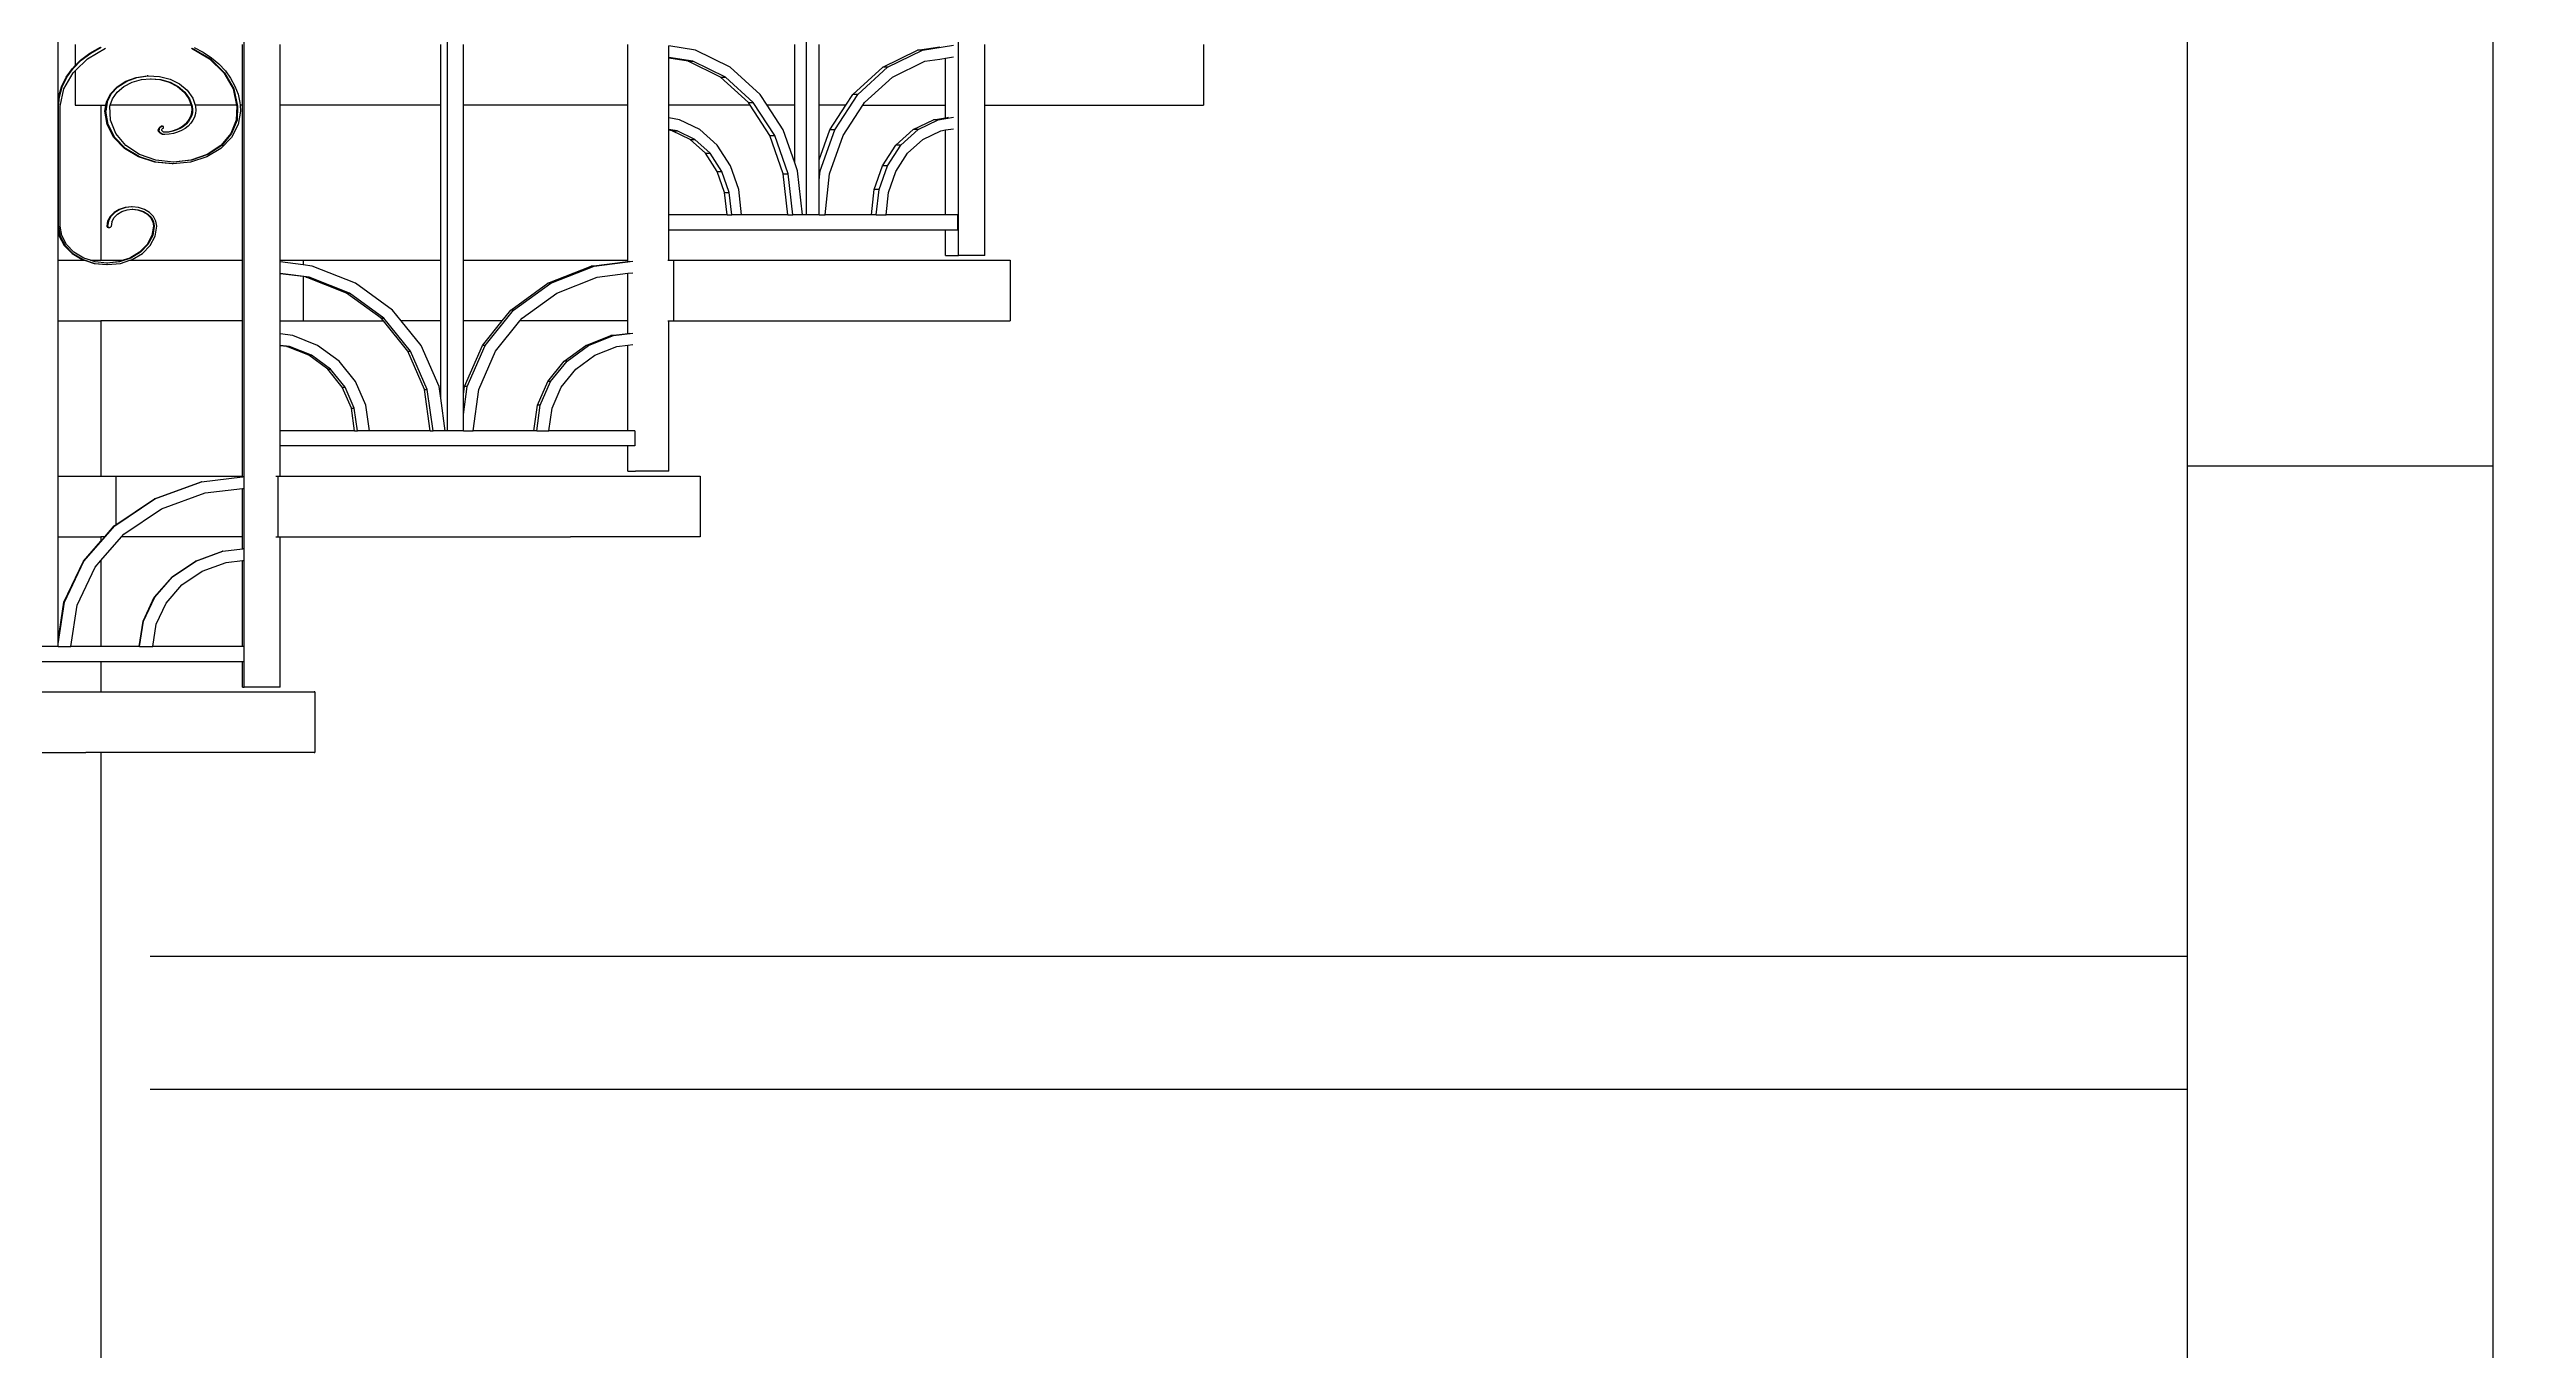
# Model space of a CAD drawing. Header units: millimetres. Extents: x 173236 to 801264, y -94969 to 615039.
# Drawn here: x 550183 to 552044, y -3039 to -2061 of the extents above; entities that cross this region are included whole.
import ezdxf

# ---------------------------------------------------------------- set-up
doc = ezdxf.new("R2010")
doc.units = ezdxf.units.MM
doc.header["$MEASUREMENT"] = 0
doc.header["$PDMODE"] = 2
for name, color, linetype in [('VOX-A-ANNO-DIMS', 160, 'Continuous'), ('VOX-A-COLUMN-SECT', 210, 'Continuous'), ('VOX-A-ELEV-4-FAR', 137, 'Continuous'), ('VOX-A-STAIRS-STEPS', 140, 'Continuous'), ('VOX-A-WALL-PATT', 233, 'Continuous')]:
    doc.layers.add(name, color=color, linetype=linetype)
doc.layers.add('VOX-A-WALL-SECT', color=1, linetype='Continuous', lineweight=30)
doc.styles.add('1.5 mm Rotis Annotative', font='', dxfattribs={"height": 1.5})
doc.styles.get('1.5 mm Rotis Annotative').set_extended_font_data('Rotis Sans Serif')
doc.dimstyles.new('1.5 mm Rotis Annotative', dxfattribs={"dimtxt": 1.5, "dimasz": 1, "dimexe": 1.5, "dimexo": 0, "dimgap": 1, "dimtad": 1, "dimdec": 0, "dimrnd": 5, "dimzin": 0, "dimdsep": 46, "dimtxsty": '1.5 mm Rotis Annotative', "dimblk": 'ARCHTICK', "dimcen": 0.09, "dimdle": 1, "dimadec": 0, "dimazin": 0, "dimtfac": 1, "dimtdec": 0, "dimtofl": 0, "dimtmove": 1, "dimatfit": 3, "dimfxl": 2, "dimfxlon": 1, "dimtolj": 1, "dimtzin": 0, "dimarcsym": 0})

# ---------------------------------------------------------------- blocks, each defined once
blk = doc.blocks.new('SS')
at = {"layer": 'VOX-A-WALL-PATT'}
for p, q in [((291639.5, -1001.5), (291639.5, -24.1)), ((292163.6, -1318.1), (292163.6, -338.4)), ((291751.1, -971.7), (291751.1, -664.6)), ((292300.1, -888), (292300.1, -796.3)), ((292014.5, -1130), (292014.5, -822.2)), ((291459.6, -846.7), (291459.6, -891.2)), ((291620.1, -891.2), (291620.1, -846.7)), ((291665.9, -850.9), (291643.1, -847.3)), ((291669.5, -850.9), (291653.2, -848.4)), ((291691.5, -863.4), (291665.9, -850.9)), ((291665.9, -850.9), (291669.5, -850.9)), ((291695, -863.4), (291669.5, -850.9)), ((291741.6, -891.2), (291741.6, -846.7)), ((291759.6, -891.2), (291759.6, -846.7)), ((291806.9, -863.4), (291832.5, -850.9)), ((291832.5, -850.9), (291852.1, -847.8)), ((291852.1, -856.3), (291852.1, -847.8)), ((291882, -891.2), (291882, -846.7)), ((292002.7, -891.2), (292002.7, -846.7)), ((292019.4, -891.2), (292019.4, -846.7)), ((292137.2, -891.2), (292137.2, -846.7)), ((292164.8, -891.2), (292164.8, -846.7)), ((292193.6, -852.3), (292187.6, -856.4)), ((292201.7, -849.5), (292188.4, -857.3)), ((292202.3, -849.5), (292189, -857.3)), ((292200.2, -848.8), (292193.6, -852.3)), ((292278.6, -857.3), (292265.3, -849.5)), ((292276.2, -853.1), (292268.4, -848.7)), ((292276.8, -853.1), (292269.1, -848.7)), ((292283.1, -858.3), (292276.2, -853.1)), ((292283.7, -858.3), (292276.8, -853.1)), ((292287.5, -846.7), (292287.5, -862.1)), ((291648.9, -856.7), (291643.1, -855.8)), ((291648.9, -891.2), (291648.9, -856.7)), ((291651.7, -857.1), (291648.9, -856.7)), ((291653.2, -857.4), (291651.7, -857.1)), ((291664.1, -859), (291653.2, -857.4)), ((291687.9, -870.7), (291664.1, -859)), ((291708.4, -889.2), (291687.9, -870.7)), ((291713.4, -883.3), (291691.5, -863.4)), ((291691.5, -863.4), (291695, -863.4)), ((291717, -883.3), (291695, -863.4)), ((291785, -883.3), (291806.9, -863.4)), ((291790, -889.2), (291810.5, -870.7)), ((291793.6, -889.2), (291814.1, -870.7)), ((291810.5, -870.7), (291834.3, -859)), ((291814.1, -870.7), (291810.5, -870.7)), ((291814.1, -870.7), (291837.9, -859)), ((291834.3, -859), (291852.1, -856.3)), ((291837.9, -859), (291834.3, -859)), ((291837.9, -859), (291852.1, -856.8)), ((291852.1, -856.8), (291852.1, -856.3)), ((291852.1, -891.2), (291852.1, -856.8)), ((292173.5, -871.4), (292170.4, -877.2)), ((292178, -867.4), (292171.1, -879.2)), ((292178.6, -867.4), (292171.7, -879.2)), ((292177.4, -866), (292173.5, -871.4)), ((292182.1, -860.9), (292177.4, -866)), ((292188.4, -857.3), (292178, -867.4)), ((292189, -857.3), (292178.6, -867.4)), ((292187.6, -856.4), (292182.1, -860.9)), ((292218, -872.1), (292211, -875.6)), ((292225.8, -870.1), (292218, -872.1)), ((292231.9, -871.8), (292224.7, -872.4)), ((292232.2, -871.8), (292225.4, -872.4)), ((292234.1, -869.6), (292225.8, -870.1)), ((292232.2, -871.8), (292231.9, -871.8)), ((292239, -872.4), (292232.2, -871.8)), ((292242.3, -870.9), (292234.1, -869.6)), ((292234.1, -869.6), (292234.7, -869.6)), ((292242.9, -870.9), (292234.7, -869.6)), ((292249.8, -873.6), (292242.3, -870.9)), ((292250.4, -873.6), (292242.9, -870.9)), ((292287.5, -865.9), (292278.6, -857.3)), ((292289, -864.2), (292283.1, -858.3)), ((292287.5, -862.1), (292283.7, -858.3)), ((292289.6, -864.2), (292287.5, -862.1)), ((292287.5, -865.9), (292287.5, -891.2)), ((292289, -867.4), (292287.5, -865.9)), ((292293.7, -870.7), (292289, -864.2)), ((292295.8, -879.2), (292289, -867.4)), ((292294.3, -870.7), (292289.6, -864.2)), ((292297.1, -877.7), (292293.7, -870.7)), ((292297.7, -877.7), (292294.3, -870.7)), ((291709.7, -891.2), (291708.4, -889.2)), ((291730.3, -909.2), (291713.4, -883.3)), ((291713.4, -883.3), (291717, -883.3)), ((291722.2, -891.2), (291717, -883.3)), ((291774.3, -913.4), (291790, -889.2)), ((291779.8, -891.2), (291785, -883.3)), ((291793.6, -889.2), (291790, -889.2)), ((291792.3, -891.2), (291793.6, -889.2)), ((292166.8, -889.3), (292166.6, -891.2)), ((292168.1, -883.1), (292166.8, -889.3)), ((292170.4, -877.2), (292168.1, -883.1)), ((292171.1, -879.2), (292168.4, -892)), ((292171.7, -879.2), (292169.1, -891.2)), ((292201.3, -886), (292199.6, -891.2)), ((292205.3, -880.3), (292201.3, -886)), ((292203.6, -886.6), (292201.7, -892)), ((292204.2, -886.6), (292202.5, -891.2)), ((292207.1, -881.6), (292203.6, -886.6)), ((292207.7, -881.6), (292204.2, -886.6)), ((292211, -875.6), (292205.3, -880.3)), ((292212, -877.5), (292207.1, -881.6)), ((292212.6, -877.5), (292207.7, -881.6)), ((292218, -874.4), (292212, -877.5)), ((292218.6, -874.4), (292212.6, -877.5)), ((292224.7, -872.4), (292218, -874.4)), ((292225.4, -872.4), (292218.6, -874.4)), ((292245.8, -874.4), (292239, -872.4)), ((292251.8, -877.5), (292245.8, -874.4)), ((292256.2, -877.8), (292249.8, -873.6)), ((292256.8, -877.8), (292250.4, -873.6)), ((292256.7, -881.6), (292251.8, -877.5)), ((292261.1, -883), (292256.2, -877.8)), ((292260.2, -886.6), (292256.7, -881.6)), ((292261.7, -883), (292256.8, -877.8)), ((292261.8, -891.2), (292260.2, -886.6)), ((292264.1, -889.1), (292261.1, -883)), ((292264.7, -889.1), (292261.7, -883)), ((292264.1, -889.1), (292265.2, -895.5)), ((292265.1, -891.2), (292264.7, -889.1)), ((292298.6, -892), (292295.8, -879.2)), ((292299.2, -885), (292297.1, -877.7)), ((292299.8, -885), (292297.7, -877.7)), ((292299.9, -892.5), (292299.2, -885)), ((292300.1, -888), (292299.8, -885)), ((292300.1, -892.5), (292300.1, -888)), ((291500.4, -891.2), (291459.6, -891.2)), ((291523.8, -891.2), (291500.4, -891.2)), ((291582.5, -891.2), (291523.8, -891.2)), ((291615.4, -891.2), (291582.5, -891.2)), ((291617, -891.2), (291615.4, -891.2)), ((291620.1, -891.2), (291617, -891.2)), ((291620.1, -1001.5), (291620.1, -891.2)), ((291654.4, -901.9), (291643.1, -900.1)), ((291648.9, -909.4), (291643.1, -908.5)), ((291648.9, -900.5), (291646.7, -900.1)), ((291651.7, -891.2), (291648.9, -891.2)), ((291648.9, -900.5), (291648.9, -891.2)), ((291657.9, -901.9), (291648.9, -900.5)), ((291653.2, -891.2), (291651.7, -891.2)), ((291709.7, -891.2), (291653.2, -891.2)), ((291669.1, -909.1), (291654.4, -901.9)), ((291654.4, -901.9), (291657.9, -901.9)), ((291672.7, -909.1), (291657.9, -901.9)), ((291724.1, -913.4), (291709.7, -891.2)), ((291722.2, -891.2), (291741.6, -891.2)), ((291733.8, -909.2), (291722.2, -891.2)), ((291741.6, -931.4), (291741.6, -891.2)), ((291759.6, -891.2), (291779.8, -891.2)), ((291759.6, -933.4), (291759.6, -891.2)), ((291768.1, -909.2), (291779.8, -891.2)), ((291777.9, -913.4), (291792.3, -891.2)), ((291792.3, -891.2), (291852.1, -891.2)), ((291829.3, -909.1), (291844.1, -901.9)), ((291844.1, -901.9), (291852.1, -900.6)), ((291852.1, -900.6), (291852.1, -891.2)), ((291852.1, -909), (291852.1, -900.6)), ((291882, -1005), (291882, -891.2)), ((291882, -891.2), (292002.7, -891.2)), ((292002.7, -1005), (292002.7, -891.2)), ((292019.4, -891.2), (292137.2, -891.2)), ((292019.4, -1005), (292019.4, -891.2)), ((292137.2, -1005), (292137.2, -891.2)), ((292164.8, -891.2), (292166.6, -891.2)), ((292164.8, -1005), (292164.8, -891.2)), ((292166.6, -891.2), (292166.3, -895.5)), ((292166.3, -895.5), (292168, -905.5)), ((292168, -905.5), (292172.9, -914.9)), ((292168.4, -892), (292168.8, -902.3)), ((292168.4, -892), (292169, -892)), ((292168.8, -902.3), (292172.8, -912.1)), ((292169.1, -891.2), (292169, -892)), ((292169, -892), (292169.4, -902.3)), ((292169.1, -891.2), (292199.6, -891.2)), ((292169.4, -902.3), (292173.4, -912.1)), ((292199.3, -892.3), (292199.1, -894.9)), ((292199.1, -894.9), (292199.4, -897.4)), ((292199.6, -891.2), (292199.3, -892.3)), ((292199.4, -897.4), (292200.1, -899.9)), ((292200.1, -899.9), (292201.2, -902.2)), ((292201.2, -902.2), (292202.8, -904.5)), ((292201.7, -892), (292201.4, -894.3)), ((292201.4, -894.3), (292201.6, -896.6)), ((292201.6, -896.6), (292202.1, -898.9)), ((292201.7, -892), (292202.3, -892)), ((292202.3, -892), (292202, -894.3)), ((292202, -894.3), (292202.2, -896.6)), ((292202.1, -898.9), (292203.1, -901.1)), ((292202.2, -896.6), (292202.7, -898.9)), ((292202.5, -891.2), (292202.3, -892)), ((292202.5, -891.2), (292261.8, -891.2)), ((292202.7, -898.9), (292203.7, -901.1)), ((292202.8, -904.5), (292204.8, -906.5)), ((292203.1, -901.1), (292204.5, -903.2)), ((292203.7, -901.1), (292205.1, -903.2)), ((292204.5, -903.2), (292206.2, -905.1)), ((292204.8, -906.5), (292207, -908.3)), ((292205.1, -903.2), (292206.8, -905.1)), ((292206.2, -905.1), (292208.2, -906.8)), ((292206.8, -905.1), (292208.8, -906.8)), ((292207, -908.3), (292209.6, -909.8)), ((292208.2, -906.8), (292210.6, -908.2)), ((292208.8, -906.8), (292211.2, -908.2)), ((292210.6, -908.2), (292213.1, -909.4)), ((292211.2, -908.2), (292213.7, -909.4)), ((292222.7, -907.3), (292222.8, -907.1)), ((292222.7, -907.5), (292222.7, -907.3)), ((292222.7, -907.7), (292222.7, -907.5)), ((292222.8, -907.8), (292222.7, -907.7)), ((292222.8, -907.1), (292222.9, -906.9)), ((292222.9, -908), (292222.8, -907.8)), ((292222.9, -906.9), (292223.2, -906.8)), ((292223.1, -908.1), (292222.9, -908)), ((292223.4, -908.2), (292223.1, -908.1)), ((292223.2, -906.8), (292223.4, -906.7)), ((292223.4, -906.7), (292223.6, -906.7)), ((292223.7, -908.6), (292223.4, -908.2)), ((292223.6, -906.7), (292223.9, -906.7)), ((292223.9, -909), (292223.7, -908.6)), ((292224.7, -907.2), (292223.9, -906.7)), ((292223.9, -906.7), (292224, -906.7)), ((292224, -906.7), (292224.2, -906.7)), ((292224.2, -906.7), (292224.5, -906.7)), ((292225.3, -907.2), (292224.5, -906.7)), ((292225.4, -907.9), (292224.7, -907.2)), ((292226, -907.9), (292225.3, -907.2)), ((292225.8, -908.7), (292225.4, -907.9)), ((292225.9, -909.5), (292225.8, -908.7)), ((292226.4, -908.7), (292226, -907.9)), ((292226.6, -909.5), (292226.4, -908.7)), ((292257.7, -912.1), (292261.7, -902.3)), ((292258.5, -914.9), (292263.5, -905.5)), ((292259.2, -914.9), (292264.1, -905.5)), ((292261.7, -902.3), (292262.1, -892)), ((292262.1, -892), (292261.8, -891.2)), ((292263.5, -905.5), (292265.2, -895.5)), ((292264.1, -905.5), (292265.8, -895.5)), ((292265.8, -895.5), (292265.1, -891.2)), ((292268.8, -891.2), (292265.1, -891.2)), ((292265.2, -895.5), (292265.8, -895.5)), ((292268.8, -891.2), (292268.8, -1005)), ((292287.5, -891.2), (292268.8, -891.2)), ((292287.6, -891.2), (292287.5, -891.2)), ((292298.6, -979.9), (292298.6, -892)), ((292299.9, -892.5), (292300.1, -892.5)), ((292299.9, -979.9), (292299.9, -892.5)), ((292300.1, -979.9), (292300.1, -892.5)), ((291648.9, -971.7), (291648.9, -909.4)), ((291652.5, -910), (291648.9, -909.4)), ((291665.6, -916.4), (291652.5, -910)), ((291676.8, -926.5), (291665.6, -916.4)), ((291681.8, -920.6), (291669.1, -909.1)), ((291669.1, -909.1), (291672.7, -909.1)), ((291685.4, -920.6), (291672.7, -909.1)), ((291685.4, -939.8), (291676.8, -926.5)), ((291691.6, -935.6), (291681.8, -920.6)), ((291681.8, -920.6), (291685.4, -920.6)), ((291695.1, -935.6), (291685.4, -920.6)), ((291734, -941.5), (291724.1, -913.4)), ((291740.9, -939.4), (291730.3, -909.2)), ((291730.3, -909.2), (291733.8, -909.2)), ((291741.6, -931.4), (291733.8, -909.2)), ((291759.6, -933.4), (291768.1, -909.2)), ((291764.4, -941.5), (291774.3, -913.4)), ((291768, -941.5), (291777.9, -913.4)), ((291777.9, -913.4), (291774.3, -913.4)), ((291806.8, -935.6), (291816.6, -920.6)), ((291813, -939.8), (291821.6, -926.5)), ((291816.6, -920.6), (291829.3, -909.1)), ((291816.6, -939.8), (291825.2, -926.5)), ((291821.6, -926.5), (291832.8, -916.4)), ((291825.2, -926.5), (291821.6, -926.5)), ((291825.2, -926.5), (291836.4, -916.4)), ((291832.8, -916.4), (291845.9, -910)), ((291836.4, -916.4), (291832.8, -916.4)), ((291836.4, -916.4), (291849.5, -910)), ((291845.9, -910), (291852.1, -909)), ((291849.5, -910), (291845.9, -910)), ((291849.5, -910), (291852.1, -909.6)), ((291852.1, -909.6), (291852.1, -909)), ((291852.1, -971.7), (291852.1, -909.6)), ((292172.8, -912.1), (292180.1, -920.7)), ((292172.9, -914.9), (292180.8, -922.9)), ((292173.4, -912.1), (292180.7, -920.7)), ((292180.1, -920.7), (292190.2, -927.3)), ((292180.7, -920.7), (292190.8, -927.3)), ((292180.8, -922.9), (292191, -929.1)), ((292209.6, -909.8), (292212.4, -911)), ((292212.4, -911), (292215.5, -911.9)), ((292213.1, -909.4), (292215.9, -910.3)), ((292213.7, -909.4), (292216.5, -910.3)), ((292215.5, -911.9), (292218.6, -912.5)), ((292215.9, -910.3), (292218.8, -910.9)), ((292216.5, -910.3), (292219.4, -910.9)), ((292218.6, -912.5), (292221.8, -912.7)), ((292218.8, -910.9), (292221.7, -911.1)), ((292219.4, -910.9), (292222, -911.1)), ((292221.7, -911.1), (292222, -911.1)), ((292221.8, -912.7), (292222.1, -912.7)), ((292222, -911.1), (292222.3, -911.1)), ((292222.1, -912.7), (292222.9, -912.6)), ((292222.1, -912.7), (292222.4, -912.7)), ((292222.3, -911.1), (292222.8, -910.9)), ((292222.4, -912.7), (292223.5, -912.6)), ((292222.8, -910.9), (292223.3, -910.6)), ((292222.9, -912.6), (292223.9, -912.3)), ((292223.3, -910.6), (292223.6, -910.3)), ((292223.5, -912.6), (292224.5, -912.3)), ((292223.6, -910.3), (292223.9, -909.9)), ((292224, -909.4), (292223.9, -909)), ((292223.9, -909.9), (292224, -909.4)), ((292223.9, -912.3), (292224.7, -911.8)), ((292224.5, -912.3), (292225.3, -911.8)), ((292224.7, -911.8), (292225.4, -911.1)), ((292225.3, -911.8), (292226, -911.1)), ((292225.4, -911.1), (292225.8, -910.4)), ((292225.8, -910.4), (292225.9, -909.5)), ((292226, -911.1), (292226.4, -910.4)), ((292226.4, -910.4), (292226.6, -909.5)), ((292240.3, -927.3), (292250.3, -920.7)), ((292240.5, -929.1), (292250.7, -922.9)), ((292241.1, -929.1), (292251.3, -922.9)), ((292250.3, -920.7), (292257.7, -912.1)), ((292250.7, -922.9), (292258.5, -914.9)), ((292251.3, -922.9), (292259.2, -914.9)), ((291690.8, -955.2), (291685.4, -939.8)), ((291697.7, -953), (291691.6, -935.6)), ((291691.6, -935.6), (291695.1, -935.6)), ((291701.3, -953), (291695.1, -935.6)), ((291737.3, -971.7), (291734, -941.5)), ((291741.6, -946.2), (291740.9, -939.4)), ((291740.9, -939.4), (291741.6, -939.4)), ((291741.6, -939.4), (291741.6, -931.4)), ((291741.6, -946.2), (291741.6, -939.4)), ((291753.9, -971.7), (291757.5, -939.4)), ((291757.5, -939.4), (291759.6, -933.4)), ((291761.1, -971.7), (291764.4, -941.5)), ((291768, -941.5), (291764.4, -941.5)), ((291764.6, -971.7), (291768, -941.5)), ((291800.7, -953), (291806.8, -935.6)), ((291807.6, -955.2), (291813, -939.8)), ((291811.2, -955.2), (291816.6, -939.8)), ((291816.6, -939.8), (291813, -939.8)), ((292190.2, -927.3), (292202.2, -931.5)), ((292190.8, -927.3), (292202.8, -931.5)), ((292191, -929.1), (292203, -932.9)), ((292202.2, -931.5), (292215.2, -932.9)), ((292202.8, -931.5), (292215.5, -932.9)), ((292203, -932.9), (292215.7, -934.2)), ((292215.2, -932.9), (292215.5, -932.9)), ((292215.5, -932.9), (292228.3, -931.5)), ((292215.7, -934.2), (292228.5, -932.9)), ((292215.7, -934.2), (292216.4, -934.2)), ((292216.4, -934.2), (292229.1, -932.9)), ((292228.3, -931.5), (292240.3, -927.3)), ((292228.5, -932.9), (292240.5, -929.1)), ((292229.1, -932.9), (292241.1, -929.1)), ((291692.6, -971.7), (291690.8, -955.2)), ((291699.8, -971.7), (291697.7, -953)), ((291697.7, -953), (291701.3, -953)), ((291703.3, -971.7), (291701.3, -953)), ((291741.6, -971.7), (291741.6, -946.2)), ((291798.6, -971.7), (291800.7, -953)), ((291805.8, -971.7), (291807.6, -955.2)), ((291811.2, -955.2), (291807.6, -955.2)), ((291809.3, -971.7), (291811.2, -955.2)), ((291640.3, -971.7), (291640.3, -982.9)), ((291640.3, -971.7), (291648.9, -971.7)), ((291648.9, -971.7), (291692.6, -971.7)), ((291699.8, -971.7), (291692.6, -971.7)), ((291699.8, -971.7), (291703.3, -971.7)), ((291703.3, -971.7), (291737.3, -971.7)), ((291741.6, -971.7), (291737.3, -971.7)), ((291741.6, -971.7), (291751.1, -971.7)), ((291751.1, -971.7), (291753.9, -971.7)), ((291753.9, -971.7), (291761.1, -971.7)), ((291764.6, -971.7), (291761.1, -971.7)), ((291764.6, -971.7), (291798.6, -971.7)), ((291798.6, -971.7), (291805.8, -971.7)), ((291809.3, -971.7), (291805.8, -971.7)), ((291809.3, -971.7), (291852.1, -971.7)), ((291852.1, -982.9), (291852.1, -971.7)), ((292227.7, -979.9), (292228.3, -976.3)), ((292228.9, -987.3), (292227.7, -979.9)), ((292228.3, -976.3), (292230.1, -972.9)), ((292230.1, -976.7), (292229.6, -979.9)), ((292229.6, -979.9), (292230.2, -979.9)), ((292229.6, -979.9), (292230.7, -986.9)), ((292230.1, -972.9), (292233, -969.9)), ((292231.7, -973.7), (292230.1, -976.7)), ((292230.7, -976.7), (292230.2, -979.9)), ((292230.2, -979.9), (292231.3, -986.9)), ((292232.3, -973.7), (292230.7, -976.7)), ((292234.2, -971.2), (292231.7, -973.7)), ((292234.8, -971.2), (292232.3, -973.7)), ((292233, -969.9), (292236.7, -967.7)), ((292237.5, -969.2), (292234.2, -971.2)), ((292238.1, -969.2), (292234.8, -971.2)), ((292236.7, -967.7), (292241.1, -966.3)), ((292241.3, -968), (292237.5, -969.2)), ((292241.9, -968), (292238.1, -969.2)), ((292241.1, -966.3), (292245.7, -965.8)), ((292245.4, -967.5), (292241.3, -968)), ((292245.7, -967.6), (292241.9, -968)), ((292245.7, -967.6), (292245.4, -967.5)), ((292245.7, -965.8), (292250.4, -966.3)), ((292245.7, -965.8), (292246.3, -965.8)), ((292249.5, -968), (292245.7, -967.6)), ((292246.3, -965.8), (292251, -966.3)), ((292253.3, -969.2), (292249.5, -968)), ((292250.4, -966.3), (292254.8, -967.7)), ((292251, -966.3), (292255.4, -967.7)), ((292256.6, -971.2), (292253.3, -969.2)), ((292254.8, -967.7), (292258.5, -969.9)), ((292255.4, -967.7), (292259.1, -969.9)), ((292259.1, -973.7), (292256.6, -971.2)), ((292258.5, -969.9), (292261.4, -972.9)), ((292259.1, -969.9), (292262, -972.9)), ((292260.7, -976.7), (292259.1, -973.7)), ((292260.7, -976.7), (292261.3, -980.2)), ((292261.4, -980.4), (292261.3, -980.2)), ((292261.4, -972.9), (292263.2, -976.3)), ((292261.6, -980.7), (292261.4, -980.4)), ((292261.9, -980.8), (292261.6, -980.7)), ((292262.2, -980.9), (292261.9, -980.8)), ((292262, -972.9), (292263.8, -976.3)), ((292262.5, -980.9), (292262.2, -980.9)), ((292262.8, -980.9), (292262.5, -980.9)), ((292263.1, -980.8), (292262.8, -980.9)), ((292262.8, -980.9), (292263.1, -980.9)), ((292263.4, -980.7), (292263.1, -980.8)), ((292263.4, -980.9), (292263.1, -980.9)), ((292263.2, -976.3), (292263.8, -979.9)), ((292263.6, -980.4), (292263.4, -980.7)), ((292263.8, -980.8), (292263.4, -980.9)), ((292263.7, -980.2), (292263.6, -980.4)), ((292263.8, -979.9), (292263.7, -980.2)), ((292263.8, -976.3), (292264.4, -979.9)), ((292263.8, -979.9), (292264.4, -979.9)), ((292264, -980.7), (292263.8, -980.8)), ((292264.2, -980.4), (292264, -980.7)), ((292264.4, -980.2), (292264.2, -980.4)), ((292264.4, -979.9), (292264.4, -980.2)), ((292297.4, -986.9), (292298.6, -979.9)), ((292299.9, -979.9), (292298.7, -987.3)), ((292299.9, -979.9), (292300.1, -979.9)), ((292300.1, -982.4), (292300.1, -979.9)), ((291640.3, -982.9), (291648.9, -982.9)), ((291648.9, -1001.5), (291648.9, -982.9)), ((291648.9, -982.9), (291852.1, -982.9)), ((291852.1, -1005), (291852.1, -982.9)), ((292232.5, -994.1), (292228.9, -987.3)), ((292230.7, -986.9), (292234.2, -993.5)), ((292231.3, -986.9), (292234.8, -993.5)), ((292238.3, -999.9), (292232.5, -994.1)), ((292234.2, -993.5), (292239.7, -999.1)), ((292234.8, -993.5), (292240.3, -999.1)), ((292239.7, -999.1), (292246.8, -1003.4)), ((292240.3, -999.1), (292247.4, -1003.4)), ((292281.3, -1003.4), (292288.5, -999.1)), ((292288.5, -999.1), (292294, -993.5)), ((292295, -994.1), (292289.3, -999.9)), ((292295.7, -994.1), (292289.9, -999.9)), ((292294, -993.5), (292297.4, -986.9)), ((292298.7, -987.3), (292295, -994.1)), ((292299.3, -987.3), (292295.7, -994.1)), ((292300.1, -982.4), (292299.3, -987.3)), ((292300.1, -1005), (292300.1, -982.4)), ((291673.3, -1005), (291601.5, -1005)), ((291601.5, -1005), (291601.5, -1049.5)), ((291620.1, -1001.5), (291639.5, -1001.5)), ((291648.9, -1001.5), (291639.5, -1001.5)), ((291713.8, -1005), (291673.3, -1005)), ((291799.1, -1005), (291713.8, -1005)), ((291847, -1005), (291799.1, -1005)), ((291848.5, -1005), (291847, -1005)), ((291848.5, -1005), (291848.5, -1049.5)), ((291852.1, -1005), (291848.5, -1005)), ((291852.7, -1005), (291852.1, -1005)), ((291906.9, -1009.2), (291878.5, -1005.6)), ((291882, -1014.5), (291878.5, -1014.1)), ((291882, -1005.8), (291880.7, -1005.6)), ((292002.7, -1005), (291882, -1005)), ((291882, -1005.8), (291882, -1005)), ((291908.9, -1009.2), (291882, -1005.8)), ((291882, -1049.5), (291882, -1014.5)), ((291904.6, -1017.3), (291882, -1014.5)), ((291934.2, -1029), (291904.6, -1017.3)), ((291938.6, -1021.7), (291906.9, -1009.2)), ((291906.9, -1009.2), (291908.9, -1009.2)), ((291940.7, -1021.7), (291908.9, -1009.2)), ((292002.7, -1049.5), (292002.7, -1005)), ((292120.3, -1005), (292019.4, -1005)), ((292019.4, -1049.5), (292019.4, -1005)), ((292081.9, -1021.7), (292113.7, -1009.2)), ((292086.4, -1029), (292116, -1017.3)), ((292088.4, -1029), (292118, -1017.3)), ((292113.7, -1009.2), (292120.3, -1008.3)), ((292116, -1017.3), (292137.2, -1014.7)), ((292118, -1017.3), (292116, -1017.3)), ((292118, -1017.3), (292120.3, -1017)), ((292137.2, -1005), (292120.3, -1005)), ((292120.3, -1005), (292120.3, -1008.3)), ((292120.3, -1008.3), (292137.2, -1006.2)), ((292120.3, -1017), (292137.2, -1014.9)), ((292120.3, -1017), (292120.3, -1049.5)), ((292137.2, -1006.2), (292137.2, -1005)), ((292137.2, -1014.7), (292137.2, -1006.2)), ((292137.2, -1014.9), (292137.2, -1014.7)), ((292137.2, -1049.5), (292137.2, -1014.9)), ((292247.4, -1005), (292164.8, -1005)), ((292164.8, -1049.5), (292164.8, -1005)), ((292245.7, -1004.4), (292238.3, -999.9)), ((292247.4, -1005), (292245.7, -1004.4)), ((292246.8, -1003.4), (292255.1, -1006.1)), ((292247.4, -1003.4), (292252.4, -1005)), ((292254.4, -1007.3), (292247.4, -1005)), ((292252.4, -1005), (292255.8, -1006.1)), ((292268.8, -1005), (292252.4, -1005)), ((292263.8, -1008.2), (292254.4, -1007.3)), ((292255.1, -1006.1), (292264.1, -1007)), ((292255.8, -1006.1), (292264.4, -1007)), ((292273.1, -1007.3), (292263.8, -1008.2)), ((292263.8, -1008.2), (292264.4, -1008.2)), ((292264.1, -1007), (292264.4, -1007)), ((292264.4, -1007), (292273, -1006.1)), ((292273.7, -1007.3), (292264.4, -1008.2)), ((292276.3, -1005), (292268.8, -1005)), ((292273, -1006.1), (292276.3, -1005)), ((292281.8, -1004.4), (292273.1, -1007.3)), ((292280.7, -1005), (292273.7, -1007.3)), ((292276.3, -1005), (292281.3, -1003.4)), ((292282.4, -1004.4), (292280.7, -1005)), ((292300.1, -1005), (292280.7, -1005)), ((292289.3, -999.9), (292281.8, -1004.4)), ((292289.9, -999.9), (292282.4, -1004.4)), ((292300.1, -1049.5), (292300.1, -1005)), ((291959.6, -1047.5), (291934.2, -1029)), ((291965.9, -1041.6), (291938.6, -1021.7)), ((291938.6, -1021.7), (291940.7, -1021.7)), ((291967.9, -1041.6), (291940.7, -1021.7)), ((292054.7, -1041.6), (292081.9, -1021.7)), ((292061, -1047.5), (292086.4, -1029)), ((292063, -1047.5), (292088.4, -1029)), ((292088.4, -1029), (292086.4, -1029)), ((291673.3, -1049.5), (291601.5, -1049.5)), ((291713.8, -1049.5), (291673.3, -1049.5)), ((291799.1, -1049.5), (291713.8, -1049.5)), ((291847, -1049.5), (291799.1, -1049.5)), ((291848.5, -1049.5), (291847, -1049.5)), ((291852.1, -1049.5), (291848.5, -1049.5)), ((291852.1, -1159.8), (291852.1, -1049.5)), ((291852.7, -1049.5), (291852.1, -1049.5)), ((291882, -1049.5), (291961.2, -1049.5)), ((291882, -1058.6), (291882, -1049.5)), ((291961.2, -1049.5), (291959.6, -1047.5)), ((291979.1, -1071.7), (291961.2, -1049.5)), ((291986.8, -1067.5), (291965.9, -1041.6)), ((291965.9, -1041.6), (291967.9, -1041.6)), ((291974.3, -1049.5), (291967.9, -1041.6)), ((291988.8, -1067.5), (291974.3, -1049.5)), ((291974.3, -1049.5), (292002.7, -1049.5)), ((292002.7, -1103.2), (292002.7, -1049.5)), ((292019.4, -1049.5), (292048.3, -1049.5)), ((292019.4, -1106.2), (292019.4, -1049.5)), ((292033.8, -1067.5), (292048.3, -1049.5)), ((292041.5, -1071.7), (292061, -1047.5)), ((292043.5, -1071.7), (292061.4, -1049.5)), ((292048.3, -1049.5), (292054.7, -1041.6)), ((292063, -1047.5), (292061, -1047.5)), ((292061.4, -1049.5), (292063, -1047.5)), ((292120.3, -1049.5), (292061.4, -1049.5)), ((292137.2, -1049.5), (292120.3, -1049.5)), ((292137.2, -1059), (292137.2, -1049.5)), ((292164.8, -1049.5), (292268.8, -1049.5)), ((292164.8, -1163.3), (292164.8, -1049.5)), ((292268.8, -1049.5), (292268.8, -1163.3)), ((292300.1, -1049.5), (292268.8, -1049.5)), ((292300.1, -1163.3), (292300.1, -1049.5)), ((291892.5, -1060.1), (291878.5, -1058.4)), ((291882, -1067.3), (291878.5, -1066.8)), ((291882, -1058.6), (291880.7, -1058.4)), ((291894.6, -1060.1), (291882, -1058.6)), ((291882, -1130), (291882, -1067.3)), ((291890.2, -1068.3), (291882, -1067.3)), ((291906.4, -1074.7), (291890.2, -1068.3)), ((291910.9, -1067.4), (291892.5, -1060.1)), ((291892.5, -1060.1), (291894.6, -1060.1)), ((291912.9, -1067.4), (291894.6, -1060.1)), ((291926.6, -1078.9), (291910.9, -1067.4)), ((291910.9, -1067.4), (291912.9, -1067.4)), ((291928.7, -1078.9), (291912.9, -1067.4)), ((291991.3, -1099.8), (291979.1, -1071.7)), ((291999.9, -1097.6), (291986.8, -1067.5)), ((291986.8, -1067.5), (291988.8, -1067.5)), ((292002, -1097.6), (291988.8, -1067.5)), ((292020.6, -1097.6), (292033.8, -1067.5)), ((292029.2, -1099.8), (292041.5, -1071.7)), ((292031.3, -1099.8), (292043.5, -1071.7)), ((292043.5, -1071.7), (292041.5, -1071.7)), ((292093.9, -1078.9), (292109.7, -1067.4)), ((292109.7, -1067.4), (292128, -1060.1)), ((292114.1, -1074.7), (292130.3, -1068.3)), ((292116.2, -1074.7), (292132.4, -1068.3)), ((292128, -1060.1), (292137.2, -1059)), ((292130.3, -1068.3), (292137.2, -1067.4)), ((292132.4, -1068.3), (292130.3, -1068.3)), ((292132.4, -1068.3), (292137.2, -1067.7)), ((292137.2, -1067.4), (292137.2, -1059)), ((292137.2, -1067.7), (292137.2, -1067.4)), ((292137.2, -1130), (292137.2, -1067.7)), ((291920.3, -1084.8), (291906.4, -1074.7)), ((291931, -1098.1), (291920.3, -1084.8)), ((291938.7, -1093.8), (291926.6, -1078.9)), ((291926.6, -1078.9), (291928.7, -1078.9)), ((291940.8, -1093.8), (291928.7, -1078.9)), ((292081.8, -1093.8), (292093.9, -1078.9)), ((292089.5, -1098.1), (292100.2, -1084.8)), ((292091.6, -1098.1), (292102.3, -1084.8)), ((292100.2, -1084.8), (292114.1, -1074.7)), ((292102.3, -1084.8), (292100.2, -1084.8)), ((292102.3, -1084.8), (292116.2, -1074.7)), ((292116.2, -1074.7), (292114.1, -1074.7)), ((291937.7, -1113.5), (291931, -1098.1)), ((291946.3, -1111.3), (291938.7, -1093.8)), ((291938.7, -1093.8), (291940.8, -1093.8)), ((291948.4, -1111.3), (291940.8, -1093.8)), ((291995.5, -1130), (291991.3, -1099.8)), ((292002.7, -1118.1), (291999.9, -1097.6)), ((291999.9, -1097.6), (292002, -1097.6)), ((292002.7, -1103.2), (292002, -1097.6)), ((292002.7, -1118.1), (292002.7, -1103.2)), ((292016.1, -1130), (292019.4, -1106.2)), ((292019.4, -1106.2), (292020.6, -1097.6)), ((292025, -1130), (292029.2, -1099.8)), ((292027.1, -1130), (292031.3, -1099.8)), ((292031.3, -1099.8), (292029.2, -1099.8)), ((292074.2, -1111.3), (292081.8, -1093.8)), ((292082.8, -1113.5), (292089.5, -1098.1)), ((292084.9, -1113.5), (292091.6, -1098.1)), ((292091.6, -1098.1), (292089.5, -1098.1)), ((291940, -1130), (291937.7, -1113.5)), ((291948.9, -1130), (291946.3, -1111.3)), ((291946.3, -1111.3), (291948.4, -1111.3)), ((291951, -1130), (291948.4, -1111.3)), ((292002.7, -1130), (292002.7, -1118.1)), ((292071.6, -1130), (292074.2, -1111.3)), ((292080.5, -1130), (292082.8, -1113.5)), ((292082.6, -1130), (292084.9, -1113.5)), ((292084.9, -1113.5), (292082.8, -1113.5)), ((291876.9, -1130), (291876.9, -1141.2)), ((291876.9, -1130), (291882, -1130)), ((291876.9, -1141.2), (291882, -1141.2)), ((291882, -1130), (291940, -1130)), ((291882, -1159.8), (291882, -1141.2)), ((291882, -1141.2), (292137.2, -1141.2)), ((291948.9, -1130), (291940, -1130)), ((291948.9, -1130), (291951, -1130)), ((291951, -1130), (291995.5, -1130)), ((292002.7, -1130), (291995.5, -1130)), ((292002.7, -1130), (292014.5, -1130)), ((292014.5, -1130), (292016.1, -1130)), ((292016.1, -1130), (292025, -1130)), ((292027.1, -1130), (292025, -1130)), ((292027.1, -1130), (292071.6, -1130)), ((292071.6, -1130), (292080.5, -1130)), ((292082.6, -1130), (292080.5, -1130)), ((292082.6, -1130), (292137.2, -1130)), ((292137.2, -1141.2), (292137.2, -1130)), ((292137.2, -1163.3), (292137.2, -1141.2)), ((291852.1, -1159.8), (291876.4, -1159.8)), ((291882, -1159.8), (291876.4, -1159.8)), ((291828.9, -1163.3), (291829.1, -1163.3)), ((291828.9, -1163.3), (291828.9, -1207.8)), ((291924.1, -1163.3), (291829.1, -1163.3)), ((291977.3, -1163.3), (291924.1, -1163.3)), ((292079.9, -1163.3), (291977.3, -1163.3)), ((292137.2, -1163.3), (292079.9, -1163.3)), ((292137.5, -1163.3), (292137.2, -1163.3)), ((292138.9, -1163.3), (292137.5, -1163.3)), ((292140.4, -1163.3), (292138.9, -1163.3)), ((292138.9, -1163.3), (292138.9, -1207.8)), ((292164.1, -1163.9), (292164.6, -1163.9)), ((292164.8, -1172.5), (292164.1, -1172.4)), ((292164.8, -1163.9), (292164.6, -1163.9)), ((292257.7, -1163.3), (292164.8, -1163.3)), ((292164.8, -1163.9), (292164.8, -1163.3)), ((292194.8, -1167.5), (292164.8, -1163.9)), ((292164.8, -1207.8), (292164.8, -1172.5)), ((292192.3, -1175.6), (292164.8, -1172.5)), ((292224.3, -1187.3), (292192.3, -1175.6)), ((292229.1, -1180), (292194.8, -1167.5)), ((292194.8, -1167.5), (292195.1, -1167.5)), ((292229.5, -1180), (292195.1, -1167.5)), ((292258.6, -1199.9), (292229.1, -1180)), ((292229.1, -1180), (292229.5, -1180)), ((292257.7, -1199), (292229.5, -1180)), ((292257.7, -1163.3), (292257.7, -1199)), ((292268.8, -1163.3), (292257.7, -1163.3)), ((292300.1, -1163.3), (292268.8, -1163.3)), ((292300.1, -1207.8), (292300.1, -1163.3)), ((292251.8, -1205.8), (292224.3, -1187.3)), ((292259, -1199.9), (292257.7, -1199)), ((291829.1, -1207.8), (291828.9, -1207.8)), ((291829.1, -1207.8), (291924.1, -1207.8)), ((291977.3, -1207.8), (291924.1, -1207.8)), ((292079.9, -1207.8), (291977.3, -1207.8)), ((292137.2, -1207.8), (292079.9, -1207.8)), ((292137.2, -1318.1), (292137.2, -1207.8)), ((292137.5, -1207.8), (292137.2, -1207.8)), ((292138.9, -1207.8), (292137.5, -1207.8)), ((292140.4, -1207.8), (292138.9, -1207.8)), ((292164.1, -1216.7), (292164.6, -1216.7)), ((292164.8, -1216.7), (292164.6, -1216.7)), ((292164.8, -1207.8), (292253.5, -1207.8)), ((292164.8, -1216.7), (292164.8, -1207.8)), ((292179.2, -1218.4), (292164.8, -1216.7)), ((292253.5, -1207.8), (292251.8, -1205.8)), ((292268.8, -1225.2), (292253.5, -1207.8)), ((292281.3, -1225.8), (292258.6, -1199.9)), ((292258.6, -1199.9), (292259, -1199.9)), ((292265.9, -1207.8), (292259, -1199.9)), ((292265.9, -1207.8), (292268.8, -1207.8)), ((292268.8, -1211), (292265.9, -1207.8)), ((292268.8, -1207.8), (292268.8, -1211)), ((292300.1, -1207.8), (292268.8, -1207.8)), ((292281.6, -1225.8), (292268.8, -1211)), ((292300.1, -1284), (292300.1, -1207.8)), ((292164.8, -1225.2), (292164.1, -1225.1)), ((292164.8, -1288.3), (292164.8, -1225.2)), ((292176.7, -1226.6), (292164.8, -1225.2)), ((292194.3, -1233), (292176.7, -1226.6)), ((292199.1, -1225.7), (292179.2, -1218.4)), ((292179.2, -1218.4), (292179.6, -1218.4)), ((292199.4, -1225.7), (292179.6, -1218.4)), ((292209.3, -1243.1), (292194.3, -1233)), ((292216.1, -1237.2), (292199.1, -1225.7)), ((292199.1, -1225.7), (292199.4, -1225.7)), ((292216.5, -1237.2), (292199.4, -1225.7)), ((292268.8, -1225.2), (292268.8, -1288.3)), ((292272.9, -1230), (292268.8, -1225.2)), ((292286.2, -1258.1), (292272.9, -1230)), ((292295.5, -1255.9), (292281.3, -1225.8)), ((292281.3, -1225.8), (292281.6, -1225.8)), ((292295.9, -1255.9), (292281.6, -1225.8)), ((292220.9, -1256.4), (292209.3, -1243.1)), ((292229.2, -1252.1), (292216.1, -1237.2)), ((292216.1, -1237.2), (292216.5, -1237.2)), ((292229.6, -1252.1), (292216.5, -1237.2)), ((292237.5, -1269.6), (292229.2, -1252.1)), ((292229.2, -1252.1), (292229.6, -1252.1)), ((292237.8, -1269.6), (292229.6, -1252.1)), ((292228.2, -1271.8), (292220.9, -1256.4)), ((292230.7, -1288.3), (292228.2, -1271.8)), ((292240.3, -1288.3), (292237.5, -1269.6)), ((292237.5, -1269.6), (292237.8, -1269.6)), ((292240.6, -1288.3), (292237.8, -1269.6)), ((292290.7, -1288.3), (292286.2, -1258.1)), ((292300.1, -1286.4), (292295.5, -1255.9)), ((292295.5, -1255.9), (292295.9, -1255.9)), ((292300.1, -1284), (292295.9, -1255.9)), ((292163.9, -1288.3), (292163.9, -1299.5)), ((292163.9, -1288.3), (292164.8, -1288.3)), ((292164.8, -1288.3), (292230.7, -1288.3)), ((292240.3, -1288.3), (292230.7, -1288.3)), ((292240.3, -1288.3), (292240.6, -1288.3)), ((292240.6, -1288.3), (292268.8, -1288.3)), ((292268.8, -1288.3), (292290.7, -1288.3)), ((292300.1, -1288.3), (292290.7, -1288.3)), ((292300.1, -1286.4), (292300.1, -1284)), ((292300.1, -1288.3), (292300.1, -1286.4)), ((292300.1, -1288.3), (292312.8, -1288.3)), ((292163.9, -1299.5), (292164.8, -1299.5)), ((292164.8, -1318.1), (292164.8, -1299.5)), ((292164.8, -1299.5), (292268.8, -1299.5)), ((292268.8, -1299.5), (292268.8, -1321.6)), ((292268.8, -1299.5), (292445.4, -1299.5)), ((292111.8, -1321.6), (292112.3, -1321.6)), ((292111.8, -1321.6), (292111.8, -1366.1)), ((292219.9, -1321.6), (292112.3, -1321.6)), ((292137.2, -1318.1), (292163.6, -1318.1)), ((292164.8, -1318.1), (292163.6, -1318.1)), ((292268.8, -1321.6), (292219.9, -1321.6)), ((292279.8, -1321.6), (292268.8, -1321.6)), ((292388.2, -1321.6), (292279.8, -1321.6)), ((292112.3, -1366.1), (292111.8, -1366.1)), ((292112.3, -1366.1), (292219.9, -1366.1)), ((292219.9, -1366.1), (292268.8, -1366.1)), ((292268.8, -1366.1), (292279.8, -1366.1)), ((292268.8, -1366.1), (292268.8, -1945.4)), ((292388.2, -1366.1), (292279.8, -1366.1))]:
    blk.add_line(p, q, dxfattribs=at)
blk = doc.blocks.new('_ArchTick')
at = {"color": 0, "linetype": 'ByBlock', "const_width": 0.15}
blk.add_lwpolyline([(-0.5, -0.5), (0.5, 0.5)], dxfattribs=at)
blk = doc.blocks.new('*D661')
at = {"layer": 'Defpoints', "color": 0, "transparency": 16777216}
for p in [(537437.7, -1723.8), (553696, -1723.8), (547999.4, -4473.8)]:
    blk.add_point(p, dxfattribs=at)
at = {"layer": 'VOX-A-ANNO-DIMS', "color": 0, "lineweight": -2, "transparency": 16777216}
for p, q in [((537437.7, -4573.8), (537437.7, -1623.8)), ((537637.7, -1723.8), (537287.7, -1723.8)), ((537637.7, -4473.8), (537287.7, -4473.8))]:
    blk.add_line(p, q, dxfattribs=at)
at = {"layer": 'VOX-A-ANNO-DIMS', "color": 0, "lineweight": -2, "transparency": 16777216, "xscale": 100, "yscale": 100, "zscale": 100}
for p, rotation in [((537437.7, -1723.8), 90), ((537437.7, -4473.8), 270)]:
    blk.add_blockref('_ArchTick', p, dxfattribs=dict(at, rotation=rotation))
at = {"layer": 'VOX-A-ANNO-DIMS', "color": 0, "transparency": 16777216, "insert": (537261.5, -3098.8), "char_height": 150, "attachment_point": 5, "rotation": 90, "style": '1.5 mm Rotis Annotative'}
blk.add_mtext('\\A1;2750', dxfattribs=at)
blk = doc.blocks.new('*D665')
at = {"layer": 'Defpoints', "color": 0, "transparency": 16777216}
for p in [(641539.2, 61543.3), (642299.9, 61543.3), (642299.9, 61417.9), (536630.7, -523.8), (560469.1, -523.8), (547516.9, -20473.8)]:
    blk.add_point(p, dxfattribs=at)
at = {"layer": 'VOX-A-ANNO-DIMS', "color": 0, "lineweight": -2, "transparency": 16777216}
for p, q in [((641539.2, 61543.3), (641539.2, 61267.9)), ((642299.9, 61543.3), (642299.9, 61267.9)), ((641439.2, 61417.9), (642399.9, 61417.9)), ((536630.7, -20573.8), (536630.7, -423.8)), ((536830.7, -523.8), (536480.7, -523.8)), ((536830.7, -20473.8), (536480.7, -20473.8))]:
    blk.add_line(p, q, dxfattribs=at)
at = {"layer": 'VOX-A-ANNO-DIMS', "color": 0, "lineweight": -2, "transparency": 16777216, "xscale": 100, "yscale": 100, "zscale": 100}
for p, rotation in [((641539.2, 61417.9), 180), ((536630.7, -523.8), 90), ((536630.7, -20473.8), 270)]:
    blk.add_blockref('_ArchTick', p, dxfattribs=dict(at, rotation=rotation))
blk.add_blockref('_ArchTick', (642299.9, 61417.9), dxfattribs=at)
at = {"layer": 'VOX-A-ANNO-DIMS', "color": 0, "transparency": 16777216, "insert": (641919.6, 61594.1), "char_height": 150, "attachment_point": 5, "style": '1.5 mm Rotis Annotative'}
blk.add_mtext('\\A1;760', dxfattribs=at)
at = {"layer": 'VOX-A-ANNO-DIMS', "color": 0, "transparency": 16777216, "insert": (536454.5, -10498.8), "char_height": 150, "attachment_point": 5, "rotation": 90, "style": '1.5 mm Rotis Annotative'}
blk.add_mtext('\\A1;19950', dxfattribs=at)

msp = doc.modelspace()

# ---------------------------------------------------------------- linework, layer by layer
at = {"layer": 'VOX-A-COLUMN-SECT'}
msp.add_lwpolyline([(551191.1, -1723.8), (551191.1, -1873.8), (551789.1, -1873.8), (551789.1, -2373.8), (552019.1, -2373.8), (552019.1, -1873.8), (554432.2, -1873.8), (554432.2, -2373.8), (554832.2, -2373.8), (554832.2, -1873.8), (558827.4, -1873.8), (558827.4, -2373.8), (559227.4, -2373.8), (559227.4, -2323.8), (559352.2, -2323.8), (559352.2, -1723.8), (559227.4, -1723.8), (551789.1, -1723.8), (551191.1, -1723.8)], dxfattribs=at)
at = {"layer": 'VOX-A-ELEV-4-FAR'}
for p, q in [((550258.1, -2742.3), (551789.1, -2742.3)), ((550258.1, -2842.3), (551789.1, -2842.3))]:
    msp.add_line(p, q, dxfattribs=at)
at = {"layer": 'VOX-A-WALL-SECT'}
for p, q in [((551789.1, -2373.8), (551789.1, -3073.8)), ((552019.1, -3073.8), (552019.1, -2373.8))]:
    msp.add_line(p, q, dxfattribs=at)

# ---------------------------------------------------------------- block references
at = {"layer": 'VOX-A-STAIRS-STEPS', "xscale": -1.024232788984593, "yscale": 1.024232788984593, "zscale": 1.024232788984593}
msp.add_blockref('SS', (849572.4, -1190.1), dxfattribs=at)

# ---------------------------------------------------------------- dimensions: what is measured, and where the dimension line sits
at = {"layer": 'VOX-A-ANNO-DIMS'}
for base, p1, p2, picture, middle in [((536630.7, -523.8), (547516.9, -20473.8), (560469.1, -523.8), '*D665', (536454.5, -10498.8)), ((537437.7, -1723.8), (547999.4, -4473.8), (553696, -1723.8), '*D661', (537261.5, -3098.8))]:
    dim = msp.add_linear_dim(base=base, p1=p1, p2=p2, angle=270, dimstyle='1.5 mm Rotis Annotative', dxfattribs=at)
    dim.commit()
    dim.dimension.update_dxf_attribs({"geometry": picture, "text_midpoint": middle})

doc.saveas('drawing.dxf')
